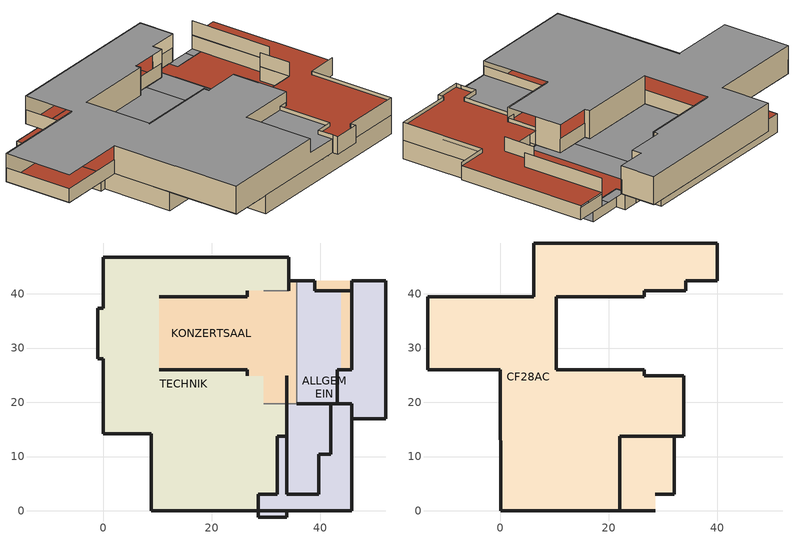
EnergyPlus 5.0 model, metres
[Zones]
TECHNIK
 floor ground (GROUND_FLOOR): 34.17,46.77 34.17,40.57 29.51,40.57 29.51,19.71 33.81,19.71 33.81,3.06 39.71,3.06 39.71,10.41 41.91,10.41 41.91,19.71 45.82,19.71 45.82,0 8.8,0 8.8,14.18 0,14.18 0,28.05 -1,28.05 -1,37.37 0,37.37 0,46.77 z0
 wall outside (EXT_WALL): 34.17,40.57 34.17,46.77 0,46.77 0,37.37 -1,37.37 -1,28.05 0,28.05 0,14.18 8.8,14.18 8.8,0 45.82,0 45.82,19.71 z0:3.6
 wall to ALLGEMEIN (ADJ_WALL): 45.82,19.71 41.91,19.71 41.91,10.41 39.71,10.41 39.71,3.06 33.81,3.06 33.81,19.71 z0:3.6
 wall to KONZERTSAAL (ADJ_WALL): 29.51,40.57 34.17,40.57 / 33.81,19.71 29.51,19.71 z0:3.6
 roof outside (EXT_ROOF): 0,46.77 0,37.37 -1,37.37 -1,28.05 0,28.05 0,14.18 8.8,14.18 8.8,0 45.82,0 45.82,19.71 41.91,19.71 41.91,10.41 39.71,10.41 39.71,3.06 33.81,3.06 33.81,19.71 29.51,19.71 29.51,24.87 26.51,24.87 26.51,25.97 10.02,25.97 10.02,39.47 26.51,39.47 26.51,40.57 34.17,40.57 34.17,46.77 z3.6
KONZERTSAAL
 floor outside (ADJ_CEILING): 29.51,40.57 29.51,24.87 26.51,24.87 26.51,25.97 10.33,25.97 10.33,39.47 26.51,39.47 26.51,40.57 z3.6
 floor outside (EXT_FLOOR): 43.86,42.42 43.86,40.57 38.93,40.57 38.93,42.42 z3.6
 floor ground (GROUND_FLOOR): 35.62,42.42 35.62,19.71 29.51,19.71 29.51,40.57 34.17,40.57 34.17,42.42 z0; 35.62,42.42 35.62,19.71 33.81,19.71 33.81,24.87 29.51,24.87 29.51,40.57 34.17,40.57 34.17,42.42 z3.6; 45.82,42.42 45.82,25.97 43.86,25.97 43.86,42.42 z3.6
 wall outside (EXT_WALL): 35.62,42.42 34.17,42.42 34.17,40.57 z0:3.6; 26.51,40.57 26.51,39.47 10.33,39.47 / 10.33,25.97 26.51,25.97 26.51,24.87 / 34.17,42.42 34.17,40.57 / 33.81,24.87 33.81,19.71 / 43.07,19.71 43.07,25.97 / 45.82,25.97 45.82,42.42 z3.6:9.07
 wall to TECHNIK (ADJ_WALL): 34.17,40.57 29.51,40.57 z0:3.6
 ceiling ground (ADJ_CEILING): 29.51,24.87 29.51,19.71 33.81,19.71 33.81,24.87 z3.6
ALLGEMEIN
 floor ground (GROUND_FLOOR): 45.82,40.57 45.82,19.71 41.91,19.71 41.91,10.41 39.71,10.41 39.71,3.06 33.81,3.06 33.81,19.71 35.62,19.71 35.62,42.42 38.93,42.42 38.93,40.57 z0; 52,42.42 52,16.96 45.82,16.96 45.82,0 33.81,0 33.81,-1.14 28.56,-1.14 28.56,3.06 32.01,3.06 32.01,13.71 33.81,13.71 33.81,3.06 39.71,3.06 39.71,10.41 41.91,10.41 41.91,19.71 45.82,19.71 45.82,42.42 z3.6
 wall outside (EXT_WALL): 45.82,40.57 38.93,40.57 38.93,42.42 35.62,42.42 / 33.81,19.71 33.81,3.06 39.71,3.06 39.71,10.41 41.91,10.41 41.91,19.71 / 45.82,19.71 41.91,19.71 z0:3.6; 45.82,0 45.82,16.96 52,16.96 / 33.81,19.71 33.81,13.71 32.01,13.71 32.01,3.06 28.56,3.06 28.56,0 28.56,-1.14 33.81,-1.14 33.81,0 z3.6:7.03; 52,16.96 52,42.42 / 45.82,42.42 45.82,25.97 43.07,25.97 43.07,19.71 35.62,19.71 z3.6:6.32; 52,42.42 45.82,42.42 z3.6:5.92
 wall outside (EXT_ROOF): 33.81,0 45.82,0 z3.6:7.03
 wall to KONZERTSAAL (ADJ_WALL): 35.62,42.42 35.62,19.71 33.81,19.71 z0:3.6
 roof outside (EXT_ROOF): 35.62,42.42 35.62,19.71 43.07,19.71 43.07,25.97 45.82,25.97 45.82,40.57 38.93,40.57 38.93,42.42 z3.6; 45.82,42.42 45.82,25.97 43.07,25.97 43.07,19.71 33.81,19.71 33.81,13.71 32.01,13.71 32.01,3.06 28.56,3.06 28.56,-1.14 33.81,-1.14 33.81,0 45.82,0 45.82,16.96 52,16.96 52,42.42 z6.32
CF28AC
 floor ground (GROUND_FLOOR): 28.56,3.06 28.56,0 z3.6:6.32; 32.01,13.71 32.01,3.06 28.56,3.06 28.56,0 22.01,0 22.01,13.71 z6.32; 39.99,49.37 39.99,42.42 34.17,42.42 34.17,40.57 26.51,40.57 26.51,39.47 10.33,39.47 10.33,25.97 26.51,25.97 26.51,24.87 33.81,24.87 33.81,13.71 22.01,13.71 22.01,0 0.1,0 0,25.97 -13.35,25.97 -13.35,39.47 6.15,39.47 6.15,49.37 z9.07
 wall outside (EXT_WALL): 32.01,13.71 32.01,3.06 28.56,3.06 / 6.15,39.47 6.15,49.37 / 0,25.97 -13.35,25.97 -13.35,39.47 / 39.99,42.42 34.17,42.42 34.17,40.57 26.51,40.57 26.51,39.47 10.33,39.47 10.33,25.97 26.51,25.97 26.51,24.87 33.81,24.87 33.81,13.71 z3.6:6.32; 6.15,49.37 39.99,49.37 39.99,42.42 / 0.1,0 0,25.97 / -13.35,39.47 6.15,39.47 z3.6:9.07; 22.01,13.71 22.01,0 z6.32:8.03; 28.56,0,6.32 28.56,0,3.6 0.1,0,3.6 0.1,0,9.07 22.01,0,9.07 22.01,0,6.32; 33.81,13.71,9.07 33.81,13.71,3.6 32.01,13.71,3.6 32.01,13.71,6.32 22.01,13.71,6.32 22.01,13.71,9.07
 roof outside (EXT_ROOF): 6.15,49.37 6.15,39.47 0,39.47 0,37.37 -1,37.37 -1,28.05 0,28.05 0,25.97 0.05,14.18 8.8,14.18 8.8,0 28.56,0 28.56,3.06 32.01,3.06 32.01,13.71 33.81,13.71 33.81,24.87 26.51,24.87 26.51,25.97 10.33,25.97 10.33,39.47 26.51,39.47 26.51,40.57 34.17,40.57 34.17,42.42 39.99,42.42 39.99,49.37 z3.6; -13.35,39.47 -13.35,25.97 0,25.97 0,28.05 -1,28.05 -1,37.37 0,37.37 0,39.47 z3.6; 0.05,14.18 0.1,0 8.8,0 8.8,14.18 z3.6
[Building]
TRNSYS17: North Axis {deg}=0; Terrain=City; Loads Convergence Tolerance Value=0; Temperature Convergence Tolerance Value {deltaC}=0; Solar Distribution=FullInteriorAndExterior; Maximum Number of Warmup Days=0
[Site:Location]
not used: Latitude {deg}=0; Longitude {deg}=0; Time Zone {hr}=0; Elevation {m}=0
[Construction]
EXT_WALL; EXT_ROOF; EXT_FLOOR; GROUND_FLOOR; ADJ_WALL; ADJ_CEILING: 
[WindowProperty:ShadingControl]
ESHADE=0; ESHADE=INPUT 1*MAX_ESHADE : SHADECNTRL=ESHADE_INTERNAL; ISHADE=INPUT 1*MAX_ISHADE : SHADECNTRL=ISHADE_INTERNAL
[SurfaceProperty:OtherSideCoefficients]
BOUNDARY=15; BOUNDARY=20; BOUNDARY=IDENTICAL; BOUNDARY=INPUT 1*TBOUNDARY; BOUNDARY=INPUT 1*TGROUND
[Zone] Multiplier=1
TECHNIK; KONZERTSAAL; ALLGEMEIN; CF28AC
